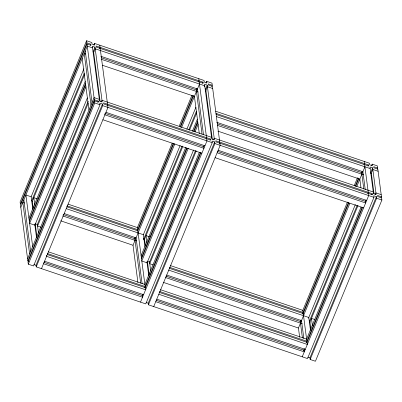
<?xml version="1.0" encoding="UTF-8"?>
<svg xmlns="http://www.w3.org/2000/svg" width="402" height="402" viewBox="0 0 402 402"><rect width="100%" height="100%" fill="white"/><g stroke="black" fill="none" stroke-linecap="round" stroke-linejoin="round"><path stroke-width="0.6" d="M86.571 40.743L20.1 201.98L20.381 204.11L86.847 42.873L86.571 40.743L91.832 42.517L92.043 44.125L94.721 45.029L94.51 43.426L204.045 80.455L204.256 82.058L206.935 82.968L206.723 81.36L211.985 83.139L212.266 85.269L211.789 86.43M86.847 42.873L90.812 44.21L90.952 45.3L86.993 43.959L20.522 205.196L27.869 260.968L28.999 261.355M20.803 207.331L87.274 46.089L92.535 47.868M90.329 45.371L90.812 44.21M31.085 196.93L83.928 68.752M93.792 45.165L94.51 43.426M31.642 200.869L84.244 73.27M93.088 51.813L95.003 47.17L92.324 46.265L99.525 100.982L102.208 101.887L95.003 47.17M32.095 201.894L84.696 74.295M93.54 52.838L95.214 48.778L204.749 85.807L204.316 86.862M28.924 218.05L85.224 81.475M99.575 48.496L100.053 47.335L99.771 45.205M29.205 220.18L85.505 83.606M29.346 221.266L85.646 84.691M85.927 86.827L29.627 223.401L34.889 225.18L87.375 97.862M88.174 101.214L37.356 224.477L35.215 223.753L36.959 236.753M88.144 103.399L37.567 226.085L41.074 227.271M27.587 258.838L94.053 97.601L99.314 99.379M27.869 260.968L94.334 99.731L86.993 43.959M94.334 99.731L98.294 101.073L98.44 102.158L94.48 100.817L28.009 262.059L28.291 264.189L33.552 265.968L100.018 104.731L99.807 103.123L102.49 104.028L102.701 105.636L36.23 266.873L145.765 303.902L212.236 142.665L212.025 141.062L214.703 141.966L214.914 143.569L148.449 304.811L307.49 358.574L373.96 197.337L373.749 195.734L376.428 196.638L376.639 198.241L310.168 359.483L315.429 361.257L381.9 200.02L381.619 197.89L377.659 196.548L377.513 195.462L381.478 196.804L381.001 197.965M28.291 264.189L94.756 102.952L94.48 100.817M97.817 102.229L98.294 101.073M101.279 102.023L101.997 100.284L211.532 137.313M36.23 266.873L36.019 265.27L102.49 104.028M107.058 105.354L107.535 104.193L100.193 48.421M41.491 268.652L107.962 107.414L107.681 105.284M137.338 227.733L172.247 143.057M179.176 126.233L191.849 95.495M137.137 231.024L173.242 143.449M180.176 126.63L193.086 95.309M198.588 81.968L199.065 80.807L198.784 78.676M134.414 239.074L135.132 237.331M137.76 230.954L173.865 143.373M180.558 127.132L193.473 95.817M140.685 283.169L134.836 238.748L135.454 237.245M202.07 134.263L196.221 89.842L196.839 88.34M137.921 282.5L133.022 245.265L174.86 143.765M181.558 127.524L199.487 84.028M202.548 83.309L203.025 82.149L96.093 45.999L96.234 47.084L203.171 83.234L203.025 82.149M143.303 234.863L180.121 145.544M186.819 129.303L195.905 107.264M206.01 83.098L206.723 81.36M143.62 239.386L182.116 146.006M188.809 129.766L196.457 111.208M205.306 89.746L207.221 85.108L204.538 84.199L211.743 138.921L214.422 139.826L207.221 85.108M145.338 245.521L144.519 239.316L182.804 146.454M189.498 130.213L196.668 112.811M205.517 91.349L207.432 86.711L212.693 88.49M141.097 255.677L185.709 147.459M192.392 131.258L197.402 119.103M141.378 257.808L186.709 147.856M193.623 131.072L197.678 121.233M141.524 258.898L187.086 148.363M194.005 131.58L197.824 122.324M188.322 148.182L141.805 261.029L147.062 262.807L193.583 149.961M195.005 131.977L198.106 124.454M195.578 150.418L149.534 262.109L147.388 261.385M196.266 150.866L149.745 263.712L153.252 264.898M144.82 284.596L199.337 152.353M144.625 287.887L200.337 152.75M206.075 138.826L206.553 137.67L199.206 81.892M145.248 287.812L200.955 152.675M43.516 263.737L142.534 297.209L142.323 295.606L142.941 294.103M104.761 113.761L104.902 114.831L203.92 148.303L203.703 146.7L204.327 145.197M140.504 302.123L206.975 140.886L206.693 138.755M210.035 140.167L210.512 139.007L103.575 102.857L103.721 103.942L210.653 140.092L210.512 139.007M213.492 139.961L214.211 138.218L373.257 191.985M148.449 304.811L148.237 303.203L214.703 141.966M219.276 143.293L219.753 142.132L212.412 86.36L208.452 85.018L208.306 83.933L212.266 85.269M153.71 306.585L220.175 145.348L219.894 143.218M302.52 311.083L347.469 202.04M354.167 185.804L357.514 177.684M302.56 313.796L348.469 202.437M355.162 186.196L358.509 178.076M364.011 164.735L364.488 163.574L364.207 161.443M302.942 314.299L348.851 202.94M355.785 186.121L358.891 178.583M302.415 337.906L300.259 321.515L300.877 320.012M363.8 189L361.644 172.609L362.262 171.106M299.661 337.273L298.445 328.032L349.851 203.332M356.78 186.513L364.91 166.795M367.971 166.076L368.448 164.915L215.964 113.369M308.485 318.213L355.348 204.533M371.428 165.865L372.146 164.127L377.408 165.905L377.689 168.036L377.212 169.197M309.279 321.57L357.102 205.573M370.488 173.091L372.639 167.875L369.961 166.966L373.468 193.593L376.146 194.498L372.639 167.875M309.731 322.595L358.026 205.437M371.177 173.538L372.85 169.478L378.111 171.257M306.545 339.263L361.061 207.025M306.349 342.559L362.056 207.417M367.795 193.498L368.272 192.342L364.629 164.664M303.621 350.604L304.339 348.866M306.972 342.484L362.679 207.347M155.735 301.676L304.254 351.881L304.043 350.278L304.661 348.775M217.12 152.765L365.639 202.975L365.428 201.372L366.046 199.869M302.229 356.795L368.699 195.558L368.418 193.427M371.755 194.839L372.237 193.679L215.794 140.79L215.934 141.876L372.378 194.764L372.237 193.679M375.217 194.633L375.935 192.89L381.196 194.668M310.168 359.483L309.957 357.875L376.428 196.638M100.822 56.27L197.462 88.942L203.507 134.866M101.354 57.772L196.221 89.842M85.912 54.084L84.214 53.511L90.998 105.017M101.565 59.375L198.131 92.018M102.505 65.29L194.407 96.359L199.307 133.595M215.683 111.233L369.468 163.222L369.679 164.825L372.358 165.735L372.146 164.127M377.689 168.036L373.729 166.699L373.87 167.785L377.835 169.126L381.478 196.804M216.11 114.454L368.589 166.001L368.448 164.915M216.392 116.585L370.172 168.574M370.257 172.815L371.327 173.177L374.086 194.126M216.738 122.303L362.885 171.709L365.237 189.578M217.281 123.806L361.644 172.609M217.492 125.409L363.549 174.785M217.839 131.127L359.825 179.126L360.961 187.754M94.756 102.952L100.018 104.731M102.701 105.636L212.236 142.665M214.914 143.569L373.96 197.337M376.639 198.241L381.9 200.02M105.937 112.329L204.95 145.8M218.15 150.263L366.674 200.472M105.284 113.424L203.703 146.7M217.502 151.363L365.428 201.372M102.877 119.746L201.889 153.217M215.095 157.679L363.614 207.889M68.028 204.131L137.399 227.582L137.68 229.713L67.124 205.864M66.677 206.749L137.826 230.803L145.167 286.576L47.335 253.501M37.336 198.869L33.828 197.683L34.808 205.131M66.365 208.683L143.363 234.713L144.916 246.501M149.554 236.803L146.047 235.617L146.946 242.446M143.449 238.954L144.519 239.316M64.34 213.598L136.077 237.848L142.122 283.772M63.094 214.492L134.836 238.748M24.527 202.99L22.829 202.417L29.612 253.923M62.712 215.899L136.745 240.924M60.687 220.814L133.022 245.265M170.342 265.561L302.822 310.349L303.103 312.48L169.433 267.295M169.579 268.38L303.244 313.57L306.892 341.248L159.554 291.44M168.669 270.109L308.786 317.479L310.49 330.419M314.972 319.57L311.47 318.384L312.439 325.781M166.644 275.023L301.5 320.615L303.852 338.484M165.996 276.124L300.259 321.515M165.609 277.531L302.168 323.69M163.584 282.445L298.445 328.032M48.245 251.773L144.886 284.44M160.463 289.706L306.61 339.112M47.481 254.587L145.308 287.661L145.589 289.792L46.577 256.32L46.436 255.255M159.107 292.324L307.033 342.333L307.314 344.464L158.79 294.254M44.552 261.235L143.564 294.706M156.765 299.168L305.289 349.378M43.898 262.335L142.323 295.606M156.117 300.269L304.043 350.278M33.874 264.541L36.019 265.27M146.092 302.48L148.237 303.203M307.816 357.152L309.957 357.875M309.942 322.082L310.917 329.479M205.904 90.41L212.362 139.439M149.479 261.682L150.7 270.993M147.378 261.039L149.177 274.692M146.921 261.737L148.755 275.671M93.691 52.476L100.143 101.5M85.249 51.004L92.028 102.515M82.189 58.426L88.973 109.932M37.341 224.366L38.486 233.054M32.306 201.382L33.205 208.211M32.783 209.186L31.15 196.779L25.889 195L32.668 246.506M34.743 224.08L36.542 237.733M23.864 199.915L30.642 251.421"/></g></svg>
